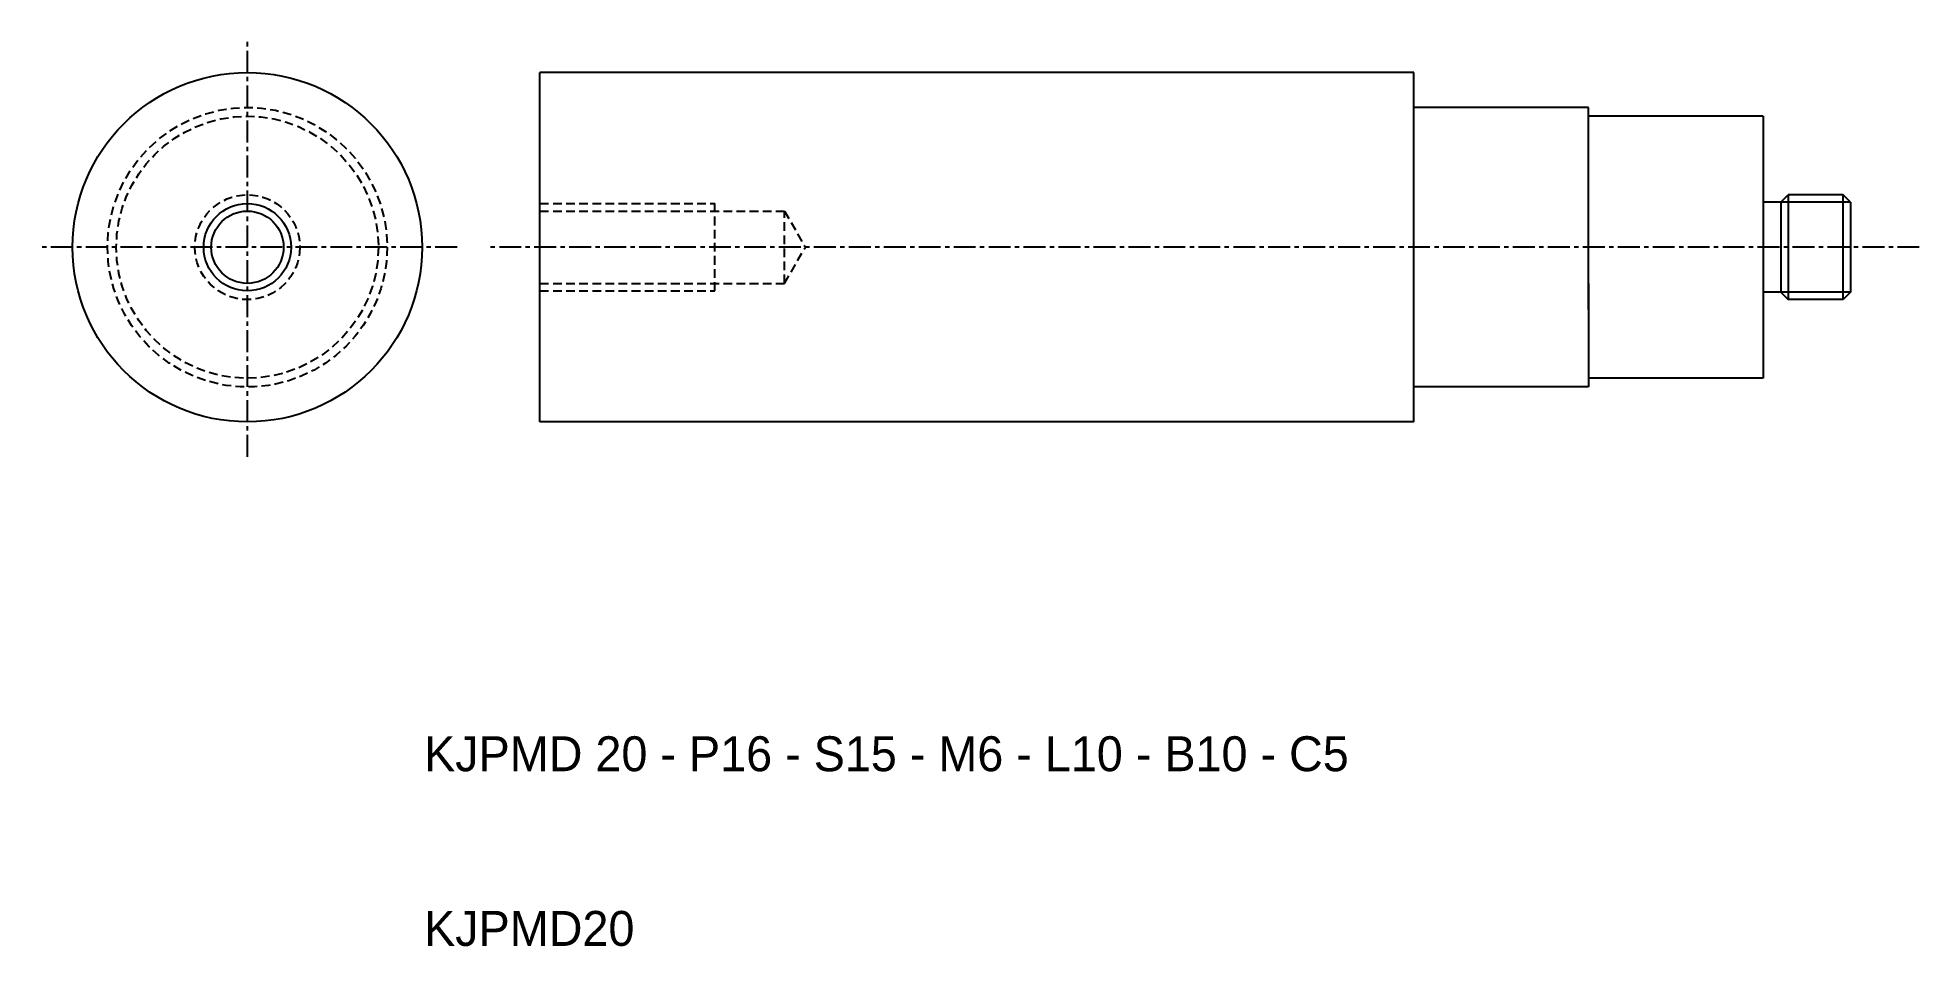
# Model space of a CAD drawing. Extents: x -29 to 79, y 10 to 62.
import ezdxf

# ---------------------------------------------------------------- set-up
doc = ezdxf.new("R2010")
doc.units = 0
doc.linetypes.add('CENTER', pattern=[2, 1.25, -0.25, 0.25, -0.25])
doc.linetypes.add('DASHED', pattern=[0.75, 0.5, -0.25])
doc.layers.get('0').update_dxf_attribs({"linetype": 'CONTINUOUS'})
doc.layers.add('CENTER', color=1, linetype='CENTER')

msp = doc.modelspace()

# ---------------------------------------------------------------- linework, layer by layer
at = {"color": 7, "linetype": 'CONTINUOUS'}
for p, q in [((50, 60), (0, 60)), ((0, 40), (0, 60)), ((50, 40), (50, 60)), ((60, 58), (50, 58)), ((60, 52.07), (60, 58)), ((70, 57.5), (60, 57.5)), ((70, 57.5), (70, 42.5)), ((60, 46.43), (60, 53.57)), ((71, 52.57), (71.43, 53)), ((74.57, 53), (71.43, 53)), ((71.43, 53), (71.43, 47)), ((74.57, 47), (74.57, 53)), ((75, 52.57), (74.57, 53)), ((71, 52.57), (70, 52.57)), ((71, 52.57), (71, 47.43)), ((75, 52.57), (75, 47.43)), ((60, 47.93), (60, 42)), ((71, 47.43), (70, 47.43)), ((71, 47.43), (71.43, 47)), ((75, 47.43), (74.57, 47)), ((74.57, 47), (71.43, 47)), ((60, 42), (50, 42)), ((70, 42.5), (60, 42.5)), ((50, 40), (0, 40))]:
    msp.add_line(p, q, dxfattribs=at)
at = {"color": 3, "linetype": 'DASHED'}
for p, q in [((0, 52.5), (10, 52.5)), ((0, 52.07), (14, 52.07)), ((10, 47.5), (10, 52.5)), ((14, 47.93), (14, 52.07)), ((14, 52.07), (15.19, 50)), ((14, 47.93), (15.19, 50)), ((0, 47.93), (14, 47.93)), ((0, 47.5), (10, 47.5))]:
    msp.add_line(p, q, dxfattribs=at)
at = {"color": 3, "linetype": 'CONTINUOUS'}
for p, q in [((75, 52.57), (71, 52.57)), ((75, 47.43), (71, 47.43))]:
    msp.add_line(p, q, dxfattribs=at)
at = {"color": 7, "linetype": 'CONTINUOUS'}
for radius in [10, 2.07]:
    msp.add_circle((-16.74, 50), radius, dxfattribs=at)
at = {"color": 3, "linetype": 'DASHED'}
for radius in [8, 7.5, 3]:
    msp.add_circle((-16.74, 50), radius, dxfattribs=at)
at = {"color": 3, "linetype": 'CONTINUOUS'}
msp.add_circle((-16.74, 50), 2.5, dxfattribs=at)
at = {"layer": 'CENTER', "color": 1, "linetype": 'CENTER'}
for p, q in [((-16.74, 38), (-16.74, 62)), ((-4.74, 50), (-28.74, 50)), ((78.93, 50), (-3, 50))]:
    msp.add_line(p, q, dxfattribs=at)

# ---------------------------------------------------------------- texts
at = {"color": 7, "linetype": 'CONTINUOUS'}
for s, p in [('KJPMD 20 - P16 - S15 - M6 - L10 - B10 - C5', (-6.63, 20)), ('KJPMD20', (-6.63, 10))]:
    msp.add_text(s, height=2, dxfattribs=at).set_placement(p)

doc.saveas('drawing.dxf')
